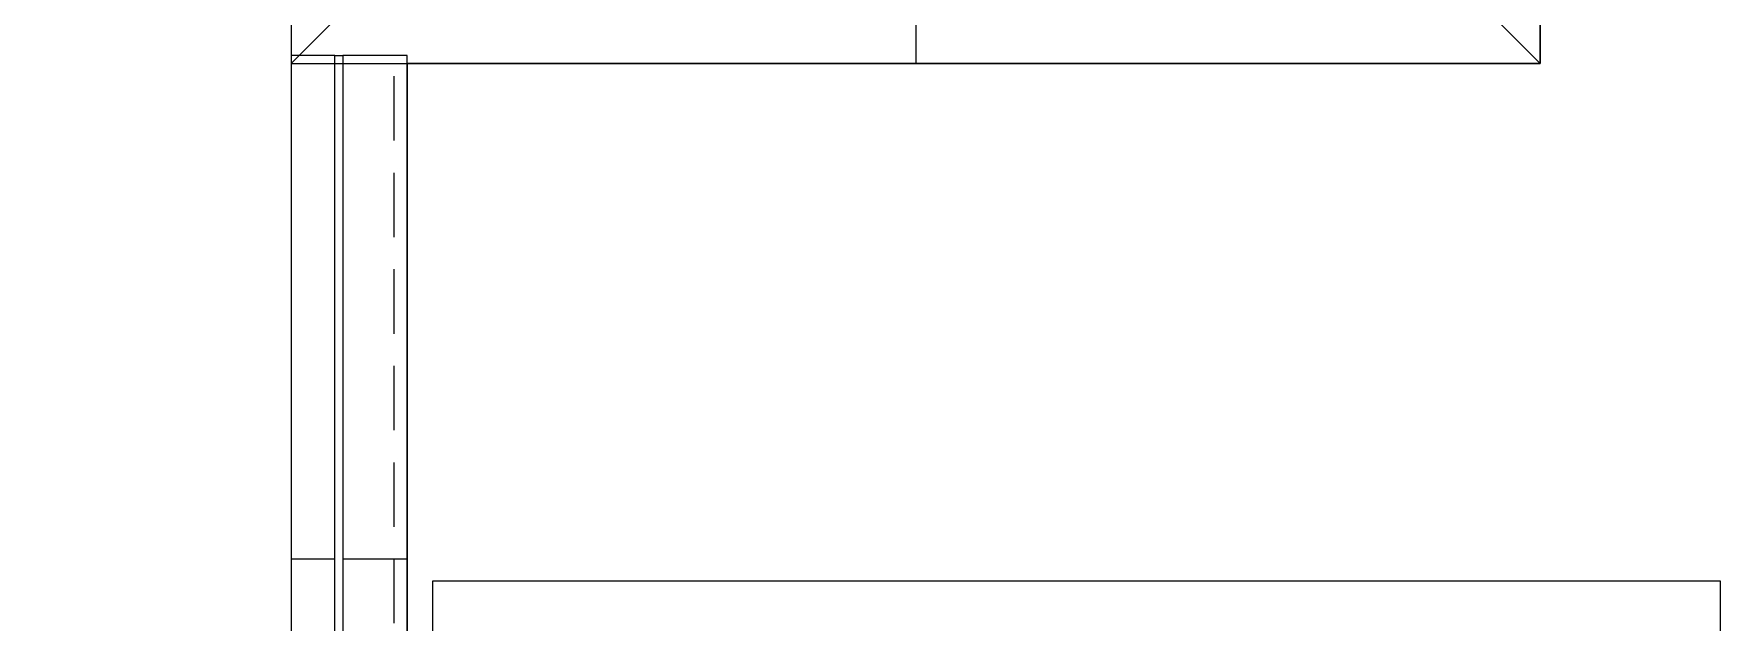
# Model space of a CAD drawing. Header units: metres. Extents: x -13316 to 152404, y -3899 to 30226.
# Drawn here: x 113078 to 113733, y 2467 to 2695 of the extents above; entities that cross this region are included whole.
import ezdxf
from ezdxf.xclip import XClip

# ---------------------------------------------------------------- set-up
doc = ezdxf.new("R2010")
doc.units = ezdxf.units.M
doc.header["$LTSCALE"] = 100
doc.header["$MEASUREMENT"] = 0
doc.header["$XCLIPFRAME"] = 0
doc.linetypes.add('HIDDEN', pattern=[0.375, 0.25, -0.125])
doc.layers.get('0').update_dxf_attribs({"color": 9, "lineweight": 9})
for name, color, linetype, lineweight in [('04', 9, 'Continuous', 9), ('06A', 9, 'Continuous', 9), ('06D', 9, 'Continuous', 9), ('15', 9, 'Continuous', 9)]:
    doc.layers.add(name, color=color, linetype=linetype, lineweight=lineweight)

# ---------------------------------------------------------------- blocks, each defined once
blk = doc.blocks.new('p-harpusta-ust')
at = {"layer": '06A'}
for points in [[(2204.54, 3700), (712.54, 3700), (712.54, 3595), (729.54, 3595), (729.54, 3683), (2237.54, 3683), (2237.54, -103), (729.54, -103), (729.54, -3), (-30.46, -3), (-30.46, -20), (712.54, -20), (712.54, -120), (2204.54, -120)], [(2204.54, -75), (757.54, -75), (757.54, 25), (-30.46, 25), (-30.46, 0), (732.54, 0), (732.54, -100), (2234.54, -100), (2234.54, 3680), (732.54, 3680), (732.54, 3595), (757.54, 3595), (757.54, 3655), (2204.54, 3655)], [(165, 0), (165, 25)], [(165, -20), (165, -3)]]:
    blk.add_lwpolyline(points, dxfattribs=at)
at = {"layer": '06D', "linetype": 'HIDDEN'}
for points in [[(2204.54, 3660), (2209.54, 3660), (2209.54, -80), (752.54, -80), (752.54, 20), (-30.46, 20)], [(-30.46, 0), (732.54, 0), (732.54, -100), (2204.54, -100)]]:
    blk.add_lwpolyline(points, dxfattribs=at)
at = {"layer": '15'}
blk.add_lwpolyline([(729.54, 3595), (729.54, 3683), (2237.54, 3683), (2237.54, -103), (729.54, -103), (729.54, -3), (-30.46, -3), (-30.46, 0), (732.54, 0), (732.54, -100), (2234.54, -100), (2234.54, 3680), (732.54, 3680), (732.54, 3595)], close=True, dxfattribs=at)
blk = doc.blocks.new('p-araba-polo')
blk.add_line((1.2434, -0.7769), (1.8845, -1.6687))
blk.add_arc((1.2434, -0.7769), 1.0984, 305.7081, 359.02404)
blk = doc.blocks.new('p-cati_vw')
at = {"layer": '06A'}
blk.add_lwpolyline([(0, -3620), (920, -3620), (920, -3135), (0, -3135)], close=True, dxfattribs=at)
for points in [[(875, -3180), (920, -3135)], [(875, -3377.5), (920, -3377.5)], [(875, -3575), (920, -3620)]]:
    blk.add_lwpolyline(points, dxfattribs=at)
at = {"layer": '06D'}
for points in [[(3152, -3675.03), (3152, 54.97), (1705, 54.97), (1705, -1115), (920, -1115), (920, -1520), (45, -1517.03), (45, -3135), (920, -3135), (920, -3575.03), (1705, -3575.03), (1705, -3675.03)], [(1121.06, -3065.03), (1371.06, -3065.03), (1371.06, -3565.03), (1121.06, -3565.03)]]:
    blk.add_lwpolyline(points, close=True, dxfattribs=at)
at = {"layer": '04'}
ref = blk.add_blockref('p-araba-polo', (1241.25, -3104.79), dxfattribs=dict(at, xscale=100, yscale=100, zscale=100, rotation=270))
XClip(ref).set_block_clipping_path([(-0.0924763951, -0.9835002962), (4.0650970395, 0.9845199444)])
at = {"layer": '06D', "rotation": 1.082915e-10}
blk.add_blockref('p-harpusta-ust', (947.46, -3600.03), dxfattribs=at)

msp = doc.modelspace()

# ---------------------------------------------------------------- block references
at = {"layer": '06D', "rotation": 269.9999999998917}
msp.add_blockref('p-cati_vw', (116798.49, 3603.68), dxfattribs=at)

doc.saveas('drawing.dxf')
